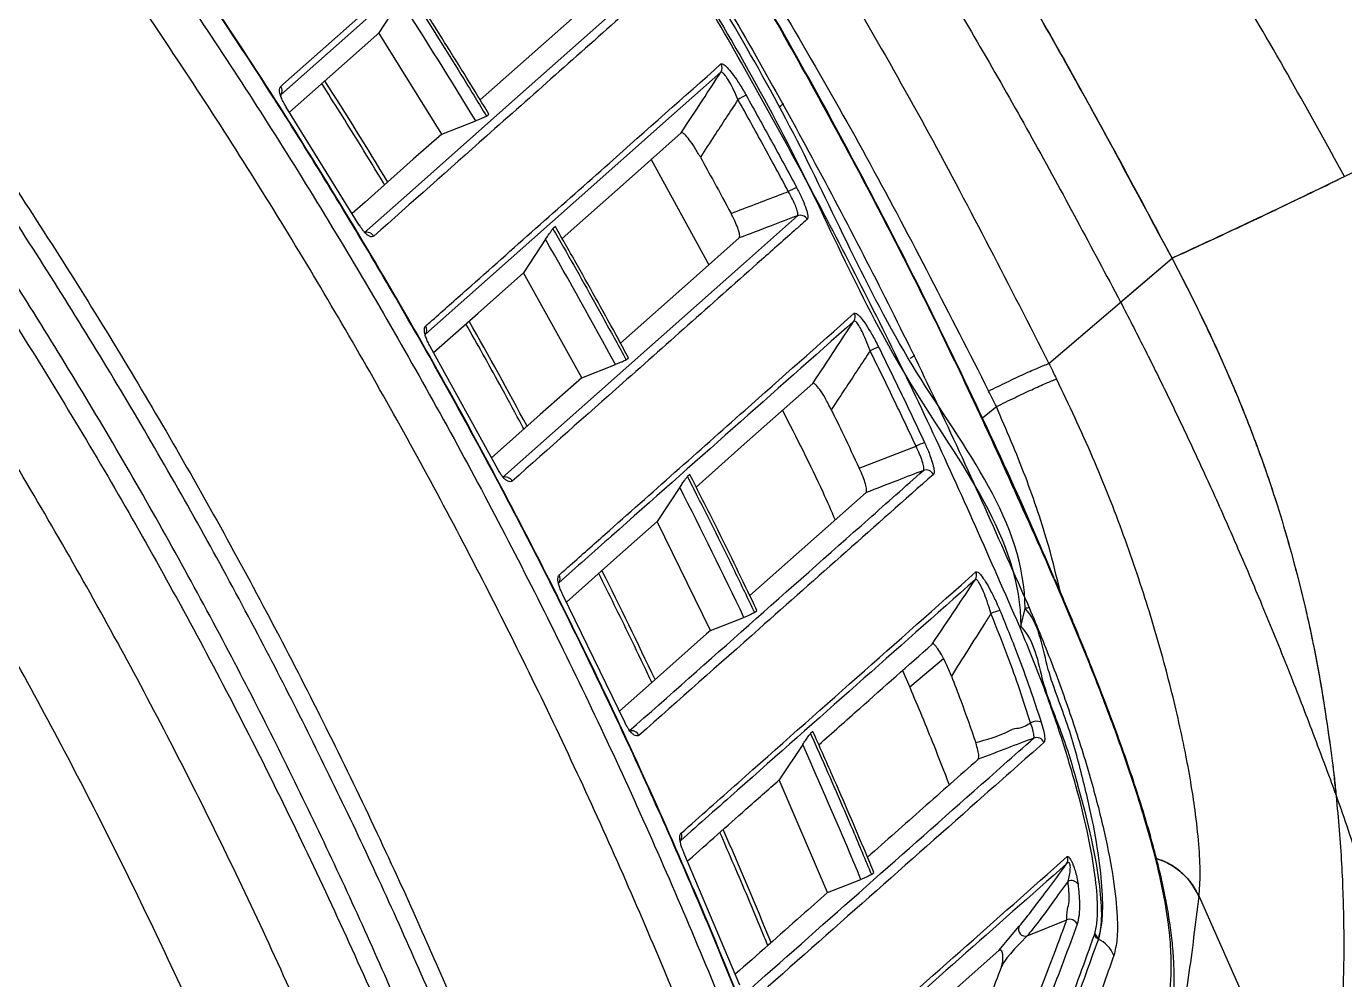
# Model space of a CAD drawing. Extents: x 939 to 1039, y 781 to 934.
# Drawn here: x 959.16 to 964.17, y 817.31 to 820.93 of the extents above; entities that cross this region are included whole.
import ezdxf

# ---------------------------------------------------------------- set-up
doc = ezdxf.new("R2010")
doc.units = 0
doc.header["$MEASUREMENT"] = 0
doc.layers.add('1', color=4, linetype='Continuous')

# ---------------------------------------------------------------- blocks, each defined once
blk = doc.blocks.new('Envoy')
at = {"layer": '1', "color": 3, "linetype": 'Continuous', "lineweight": 25}
for p, q in [((21.9277, 21.8585), (21.8463, 21.7338)), ((22.0854, 21.3499), (21.8463, 21.7338)), ((21.4741, 21.4963), (21.4738, 21.494)), ((21.7722, 21.0041), (21.495, 21.452)), ((22.2549, 21.4178), (22.2639, 21.4257)), ((22.0854, 21.3499), (22.2141, 21.3995)), ((22.8808, 21.2536), (23.0991, 20.8526)), ((22.5165, 20.9981), (22.5075, 20.9901)), ((22.4792, 20.9503), (22.3957, 20.8228)), ((24.3901, 20.4789), (24.8577, 20.8782)), ((24.6625, 20.7115), (24.8577, 20.8782)), ((22.6168, 20.4246), (22.3957, 20.8228)), ((22.0229, 20.588), (22.0225, 20.587)), ((22.2979, 20.0775), (22.0415, 20.5433)), ((22.6168, 20.4246), (22.7445, 20.4741)), ((22.7849, 20.4924), (22.7939, 20.5004)), ((24.1377, 20.2715), (24.1908, 20.3147)), ((23.0269, 20.0569), (23.0178, 20.0489)), ((22.9889, 20.0083), (22.9026, 19.8778)), ((23.1054, 19.4646), (22.9026, 19.8778)), ((22.5291, 19.6444), (22.5286, 19.6433)), ((24.4119, 19.6557), (24.4115, 19.6573)), ((22.7799, 19.1159), (22.5451, 19.5999)), ((23.2726, 19.5328), (23.2817, 19.5408)), ((24.2837, 19.4794), (24.2997, 19.5475)), ((23.1054, 19.4646), (23.2324, 19.5144)), ((23.9905, 19.3563), (23.862, 19.2489)), ((23.8339, 19.3121), (23.862, 19.2489)), ((23.4945, 19.081), (23.4853, 19.0729)), ((23.4556, 19.0315), (23.3662, 18.8973)), ((23.5498, 18.4691), (23.3662, 18.8973)), ((22.991, 18.665), (22.9903, 18.6636)), ((23.2169, 18.1177), (23.0045, 18.6207)), ((23.5498, 18.4691), (23.6765, 18.5194)), ((23.7165, 18.5379), (23.7257, 18.546)), ((24.9603, 18.4544), (25.398, 17.4654)), ((24.2001, 18.2492), (24.278, 18.3413)), ((24.3084, 18.3048), (24.4581, 18.3656)), ((24.563, 18.3084), (24.5645, 18.3131)), ((24.5795, 18.2976), (24.578, 18.2928)), ((23.9379, 18.0169), (24.2001, 18.2492))]:
    blk.add_line(p, q, dxfattribs=at)
at = {"layer": '1', "color": 3, "linetype": 'Continuous', "lineweight": 25, "flags": 128}
for points in [[(21.4742, 21.5308), (21.4823, 21.538), (21.5149, 21.5669), (21.6453, 21.6827), (22.1667, 22.1458), (22.5956, 22.5268)], [(22.5958, 22.4943), (22.4178, 22.3362), (22.0618, 22.0201), (21.4743, 21.4984)], [(21.7907, 20.9747), (21.9738, 21.1372), (22.3399, 21.4621), (22.9131, 21.9709)], [(22.6886, 21.8855), (22.5258, 21.7409), (22.2312, 21.4794)], [(21.5071, 21.4325), (21.6603, 21.5686), (21.8385, 21.7269), (21.8463, 21.7338)], [(23.1447, 21.5844), (22.9579, 21.4186), (22.5841, 21.0869), (22.0235, 20.5895)], [(21.4938, 21.4518), (21.4943, 21.4521), (21.4947, 21.4523), (21.495, 21.4524), (21.4952, 21.4524), (21.4953, 21.4524), (21.4953, 21.4524), (21.4952, 21.4522), (21.495, 21.452)], [(22.0854, 21.3499), (21.9771, 21.2538), (21.7942, 21.0913), (21.7452, 21.0478)], [(22.5422, 20.9529), (22.598, 21.0025), (22.7851, 21.1686), (22.994, 21.3541)], [(22.3152, 20.0459), (23.2417, 20.8676), (23.4355, 21.0396)], [(21.771, 21.004), (21.7715, 21.0042), (21.7719, 21.0044), (21.7722, 21.0045), (21.7724, 21.0045), (21.7725, 21.0045), (21.7725, 21.0044), (21.7724, 21.0043), (21.7722, 21.0041)], [(23.2146, 20.9551), (23.0407, 20.8007), (22.7641, 20.5553)], [(22.0544, 20.5198), (22.2237, 20.6701), (22.3957, 20.8228)], [(22.0418, 20.5437), (22.0418, 20.5437), (22.0418, 20.5436), (22.0417, 20.5435), (22.0415, 20.5433)], [(22.6168, 20.4246), (22.4591, 20.2847), (22.2742, 20.1206)], [(23.0509, 20.0094), (23.2337, 20.1716), (23.4939, 20.4026)], [(23.6703, 20.0811), (23.8534, 20.1518), (23.8859, 20.1643)], [(22.2966, 20.0776), (22.2971, 20.0778), (22.2975, 20.0779), (22.2979, 20.078), (22.2981, 20.078), (22.2982, 20.078), (22.2982, 20.0779), (22.2981, 20.0778), (22.2979, 20.0775)], [(23.6961, 19.9881), (23.5074, 19.8209), (23.299, 19.6361), (23.2548, 19.5969)], [(22.5584, 19.5723), (22.7504, 19.7427), (22.9026, 19.8778)], [(22.5454, 19.6003), (22.5454, 19.6003), (22.5454, 19.6002), (22.5453, 19.6001), (22.5451, 19.5999)], [(23.1054, 19.4646), (23.0904, 19.4513), (22.8816, 19.2663), (22.7595, 19.158)], [(22.7786, 19.1161), (22.7791, 19.1162), (22.7796, 19.1163), (22.7799, 19.1164), (22.7801, 19.1164), (22.7802, 19.1163), (22.7802, 19.1162), (22.7801, 19.1161), (22.7799, 19.1159)], [(23.0047, 18.6213), (23.0048, 18.6212), (23.0048, 18.6211), (23.0047, 18.621), (23.0045, 18.6207)]]:
    blk.add_lwpolyline(points, dxfattribs=at)
at = {"layer": '1', "color": 3, "linetype": 'Continuous', "lineweight": 25}
for centre, radius, start, end in [((23.1197, 21.6006), 0.0298, 327.1694, 30.6516), ((21.4492, 21.5145), 0.0298, 327.3161, 32.9583), ((23.393, 21.1712), 0.3596, 115.0354, 120.6018), ((23.5584, 20.8553), 0.3179, 113.3756, 119.6857), ((23.4461, 21.0114), 0.0301, 28.386, 110.5488), ((21.8012, 20.9465), 0.0301, 30.5739, 110.4552), ((23.6252, 20.6555), 0.0298, 326.93, 27.8927), ((21.9985, 20.6057), 0.0298, 327.1532, 30.042), ((23.8375, 20.2909), 0.2672, 110.5758, 118.1119), ((23.9981, 19.9456), 0.2459, 108.9577, 117.1686), ((23.9245, 20.0441), 0.0301, 25.6106, 110.7375), ((22.3258, 20.0178), 0.0301, 27.6434, 110.5534), ((22.5048, 19.6621), 0.0297, 326.9225, 27.0861), ((24.0864, 19.6742), 0.0297, 326.7021, 25.0923), ((24.2239, 19.4244), 0.1175, 99.4779, 117.0484), ((24.3325, 19.4562), 0.097, 100.2353, 109.7905), ((24.2762, 19.5007), 0.0225, 278.8158, 289.3042), ((24.3435, 19.0782), 0.0419, 65.5535, 122.5487), ((22.8066, 19.0537), 0.0301, 24.6881, 110.731), ((24.3436, 19.0277), 0.0301, 22.7931, 110.9159), ((22.9669, 18.6827), 0.0297, 326.6853, 24.1037), ((24.4327, 18.5947), 0.0297, 326.3382, 22.204), ((24.4749, 18.4836), 0.0315, 33.6849, 112.2646), ((24.3005, 18.3291), 0.0256, 151.5357, 288.0479), ((24.4692, 18.3369), 0.0308, 23.2958, 111.2433), ((24.5909, 18.3203), 0.0303, 202.9407, 244.6851), ((24.5923, 18.325), 0.0303, 203.1447, 244.8909), ((24.5268, 18.1848), 0.1195, 22.68, 64.6663)]:
    blk.add_arc(centre, radius, start, end, dxfattribs=at)
for centre, major_axis, ratio, start_param, end_param in [((4.0687, 10.4246), (20.0613, -6.9211), 0.998777, 0.876774, 0.902286), ((3.7838, 10.2694), (20.1672, -6.3659), 0.998018, 0.8488, 0.870209), ((4.0752, 10.4165), (20.1254, -6.7268), 0.998779, 0.817328, 0.843029), ((3.7794, 10.2748), (20.1448, -6.4407), 0.998012, 0.801639, 0.8232), ((4.082, 10.4081), (20.1884, -6.5277), 0.998781, 0.757206, 0.783178), ((3.7749, 10.2805), (20.1218, -6.5176), 0.998006, 0.754075, 0.775869), ((4.089, 10.3994), (20.2505, -6.3223), 0.998782, 0.696199, 0.722506), ((3.7701, 10.2863), (20.098, -6.5973), 0.997999, 0.70601, 0.728074)]:
    blk.add_ellipse(centre, major_axis=major_axis, ratio=ratio, start_param=start_param, end_param=end_param, dxfattribs=at)
for points, knots in [([(24.4132, 19.6562), (24.396, 19.6971), (24.3134, 19.8935), (24.1541, 20.2409), (23.9353, 20.6974), (23.7051, 21.1475), (23.4652, 21.5905), (23.2155, 22.026), (22.9557, 22.4551), (22.6856, 22.8781), (22.4051, 23.2947), (22.1148, 23.7042), (21.8147, 24.1067), (21.5048, 24.5021), (21.1863, 24.8889), (20.8593, 25.2669), (20.5238, 25.6363), (20.1785, 25.9988), (19.8235, 26.354), (19.4591, 26.7016), (19.0857, 27.041), (18.7038, 27.3719), (18.3139, 27.6939), (17.9162, 28.0061), (17.5426, 28.2867), (17.2984, 28.4586), (17.1919, 28.5336)], [0, 0, 0, 0, 0.011492, 0.055198, 0.098926, 0.142568, 0.186041, 0.229271, 0.272437, 0.315786, 0.359065, 0.402315, 0.445576, 0.488875, 0.532234, 0.575133, 0.618127, 0.661297, 0.704618, 0.748067, 0.791615, 0.835235, 0.878898, 0.922576, 0.966231, 1, 1, 1, 1]), ([(24.4115, 19.6573), (24.2971, 19.915), (24.0681, 20.4308), (23.6853, 21.1866), (23.2745, 21.9276), (22.8293, 22.6583), (22.3496, 23.377), (21.8352, 24.082), (21.292, 24.7649), (20.7408, 25.4014), (20.1859, 25.9929), (19.631, 26.5417), (19.0537, 27.0718), (18.4542, 27.5813), (17.8346, 28.0716), (17.4068, 28.3781), (17.1929, 28.5313)], [0, 0, 0, 0, 0.073061, 0.146185, 0.219308, 0.292368, 0.367557, 0.442815, 0.518073, 0.593262, 0.660587, 0.727938, 0.795264, 0.863501, 0.931763, 1, 1, 1, 1]), ([(24.2797, 19.4784), (24.1687, 19.732), (23.9468, 20.2393), (23.5755, 20.983), (23.1749, 21.7164), (22.7418, 22.4367), (22.2774, 23.1426), (21.789, 23.8228), (21.2784, 24.4766), (20.746, 25.1051), (20.1877, 25.7131), (19.6058, 26.298), (19.0027, 26.858), (18.3779, 27.3928), (17.7326, 27.9051), (17.2852, 28.225), (17.0616, 28.3849)], [0, 0, 0, 0, 0.071541, 0.143112, 0.214653, 0.287314, 0.360008, 0.432669, 0.503348, 0.574028, 0.64519, 0.716352, 0.787028, 0.857704, 0.928852, 1, 1, 1, 1]), ([(17.0632, 28.3887), (17.0632, 28.3887), (17.309, 28.2658), (17.7218, 27.8938), (18.3803, 27.4035), (19.0028, 26.8624), (19.6078, 26.3035), (20.189, 25.7187), (20.747, 25.1113), (21.2806, 24.4819), (21.8252, 23.7844), (22.375, 23.0141), (22.9125, 22.1653), (23.4348, 21.2964), (23.8165, 20.3851), (24.2837, 19.8144), (24.2837, 19.4794), (24.2837, 19.4794)], [0, 0, 0, 0, 0, 0.070883, 0.141825, 0.212766, 0.283648, 0.354542, 0.425497, 0.496451, 0.567344, 0.653765, 0.740348, 0.826987, 0.913575, 1, 1, 1, 1, 1]), ([(24.2997, 19.5475), (24.2997, 19.5475), (24.2997, 19.8772), (23.8345, 20.4369), (23.4571, 21.3327), (22.9414, 22.1867), (22.4122, 23.0217), (21.8695, 23.7833), (21.3299, 24.4765), (20.7986, 25.1056), (20.2432, 25.7134), (19.6641, 26.2979), (19.0641, 26.8608), (18.4367, 27.3922), (17.8112, 27.9258), (17.3263, 28.1972), (17.1324, 28.3912), (17.1324, 28.3912)], [0, 0, 0, 0, 0, 0.085737, 0.171625, 0.257558, 0.343437, 0.429167, 0.50049, 0.571873, 0.643256, 0.71458, 0.785905, 0.857288, 0.928672, 1, 1, 1, 1, 1]), ([(17.1393, 28.4061), (17.361, 28.2465), (17.8046, 27.9272), (18.4473, 27.4144), (19.0722, 26.877), (19.6753, 26.3145), (20.2547, 25.7298), (20.8106, 25.1223), (21.3433, 24.4917), (21.8502, 23.8407), (22.3295, 23.172), (22.7807, 22.4869), (23.2067, 21.7813), (23.6057, 21.0557), (23.9795, 20.3123), (24.2033, 19.8052), (24.3153, 19.5516)], [0, 0, 0, 0, 0.071117, 0.142234, 0.213812, 0.285389, 0.356511, 0.427632, 0.499232, 0.570832, 0.641816, 0.71283, 0.783815, 0.855866, 0.927948, 1, 1, 1, 1]), ([(14.1886, 28.2863), (14.4329, 28.143), (14.9217, 27.8562), (15.6324, 27.3882), (16.3249, 26.8937), (17.0028, 26.3656), (17.6647, 25.8044), (18.3087, 25.2099), (18.9272, 24.5888), (19.5133, 23.9486), (20.0666, 23.2909), (20.5876, 22.6177), (21.0806, 21.9238), (21.549, 21.2038), (21.9912, 20.4579), (22.4053, 19.6867), (22.7868, 18.8992), (23.1255, 18.1163), (23.4264, 17.3411), (23.5967, 16.8288), (23.6819, 16.5725)], [0, 0, 0, 0, 0.055117, 0.110282, 0.165446, 0.220563, 0.277281, 0.334051, 0.390822, 0.44754, 0.502626, 0.557759, 0.612892, 0.667978, 0.724669, 0.781412, 0.838155, 0.894846, 0.947382, 1, 1, 1, 1]), ([(18.5034, 28.2759), (18.5841, 28.2095), (18.7522, 28.071), (19.0114, 27.8505), (19.2824, 27.6138), (19.5497, 27.373), (19.8056, 27.1357), (20.0503, 26.9021), (20.2941, 26.6625), (20.5283, 26.4254), (20.7504, 26.1943), (20.9565, 25.9741), (21.1613, 25.7498), (21.3635, 25.5225), (21.5669, 25.2881), (21.7676, 25.051), (21.9861, 24.7865), (22.2107, 24.5059), (22.4538, 24.192), (22.6925, 23.8733), (22.9321, 23.5419), (23.1594, 23.2166), (23.3793, 22.8905), (23.6532, 22.4699), (23.9728, 21.9523), (24.3302, 21.3361), (24.552, 20.9191), (24.6625, 20.7115)], [0, 0, 0, 0, 0.031905, 0.066559, 0.103939, 0.1418, 0.176469, 0.210538, 0.24514, 0.280873, 0.312331, 0.343031, 0.372986, 0.405109, 0.435946, 0.467782, 0.49996, 0.54073, 0.577551, 0.621206, 0.662336, 0.702427, 0.742418, 0.78245, 0.855735, 0.928175, 1, 1, 1, 1]), ([(23.5408, 16.5169), (23.4561, 16.7712), (23.2865, 17.2801), (22.99, 18.0427), (22.6599, 18.806), (22.2926, 19.5669), (21.8947, 20.3125), (21.4625, 21.0484), (20.9953, 21.7726), (20.4932, 22.4836), (19.9617, 23.1731), (19.4069, 23.8333), (18.8305, 24.4638), (18.2344, 25.0647), (17.6143, 25.6408), (16.9654, 26.1961), (16.2876, 26.729), (15.5811, 27.2372), (14.8555, 27.7176), (14.356, 28.0113), (14.1063, 28.1582)], [0, 0, 0, 0, 0.05254, 0.105163, 0.16025, 0.215385, 0.27052, 0.325608, 0.382294, 0.439032, 0.49577, 0.552457, 0.607575, 0.662741, 0.717907, 0.773025, 0.829743, 0.886512, 0.943282, 1, 1, 1, 1]), ([(18.2304, 28.0651), (18.486, 27.8591), (18.9972, 27.4472), (19.7283, 26.7862), (20.4316, 26.0956), (21.1028, 25.3735), (21.7414, 24.6223), (22.3455, 23.8431), (22.9143, 23.0378), (23.4459, 22.2078), (23.9427, 21.3564), (24.2409, 20.7714), (24.3901, 20.4789)], [0, 0, 0, 0, 0.099986, 0.199987, 0.299991, 0.399995, 0.499985, 0.599972, 0.699976, 0.79998, 0.899982, 1, 1, 1, 1]), ([(22.9865, 15.3583), (22.9214, 15.5921), (22.7911, 16.0599), (22.5629, 16.7521), (22.31, 17.4392), (22.0297, 18.1194), (21.7229, 18.7917), (21.3804, 19.4734), (20.9996, 20.1619), (20.5785, 20.8548), (20.1292, 21.5299), (19.648, 22.1924), (19.1344, 22.8404), (18.5885, 23.4724), (18.0165, 24.0807), (17.3988, 24.6844), (16.7333, 25.279), (16.0186, 25.86), (15.2728, 26.411), (14.4963, 26.9287), (13.6923, 27.415), (13.1384, 27.7061), (12.8614, 27.8516)], [0, 0, 0, 0, 0.04406, 0.088136, 0.132196, 0.176825, 0.22147, 0.266099, 0.314989, 0.363922, 0.412855, 0.461745, 0.51207, 0.562442, 0.612813, 0.663138, 0.718691, 0.774275, 0.829828, 0.886541, 0.943287, 1, 1, 1, 1]), ([(12.5063, 27.7381), (12.7601, 27.6113), (13.2675, 27.3576), (14.0066, 26.9352), (14.7278, 26.4833), (15.4282, 25.9996), (16.1068, 25.4859), (16.7623, 24.9429), (17.3934, 24.3718), (17.9989, 23.7736), (18.5776, 23.1495), (19.1285, 22.5007), (19.6504, 21.8283), (20.1424, 21.1338), (20.6035, 20.4184), (21.0329, 19.6835), (21.4297, 18.9305), (21.7931, 18.1608), (22.1227, 17.376), (22.4169, 16.5774), (22.6785, 15.7673), (22.8226, 15.2186), (22.8946, 14.9442)], [0, 0, 0, 0, 0.05, 0.1, 0.1500001, 0.2, 0.2500001, 0.3000001, 0.35, 0.4000001, 0.45, 0.5, 0.55, 0.6, 0.6500001, 0.7, 0.75, 0.7999999, 0.85, 0.9, 0.95, 1, 1, 1, 1]), ([(22.8774, 15.2685), (22.813, 15.5024), (22.6842, 15.9704), (22.458, 16.663), (22.2068, 17.3506), (21.9281, 18.0313), (21.6227, 18.7042), (21.2822, 19.3848), (20.9044, 20.0708), (20.4872, 20.7597), (20.042, 21.4311), (19.565, 22.0899), (19.0559, 22.7345), (18.5146, 23.3631), (17.9473, 23.9684), (17.3312, 24.5724), (16.6634, 25.1705), (15.9423, 25.7573), (15.1891, 26.3135), (14.4043, 26.8355), (13.5913, 27.3252), (13.0309, 27.6176), (12.7507, 27.7638)], [0, 0, 0, 0, 0.04402, 0.088056, 0.132076, 0.176673, 0.221285, 0.265882, 0.314418, 0.362996, 0.411575, 0.460111, 0.510072, 0.560079, 0.610086, 0.660047, 0.716089, 0.772164, 0.828207, 0.88546, 0.942747, 1, 1, 1, 1]), ([(13.4225, 27.6352), (13.71, 27.4725), (14.2853, 27.1471), (15.1162, 26.6049), (15.9277, 26.02), (16.7144, 25.3885), (17.4741, 24.7122), (18.1495, 24.0458), (18.7469, 23.399), (19.2731, 22.7802), (19.7735, 22.1405), (20.2517, 21.4746), (20.7059, 20.7827), (21.1346, 20.0655), (21.5327, 19.3311), (21.8795, 18.6211), (22.1803, 17.9396), (22.4402, 17.2882), (22.6787, 16.6276), (22.8179, 16.1801), (22.8875, 15.9563)], [0, 0, 0, 0, 0.064318, 0.128678, 0.192996, 0.258873, 0.324795, 0.390672, 0.443264, 0.495903, 0.548541, 0.601134, 0.655263, 0.709442, 0.763621, 0.817751, 0.863195, 0.90864, 0.95432, 1, 1, 1, 1]), ([(22.6626, 14.7234), (22.5924, 14.9997), (22.4521, 15.552), (22.1949, 16.3674), (21.9044, 17.1712), (21.5778, 17.9611), (21.2164, 18.7357), (20.8206, 19.4934), (20.3915, 20.2326), (19.9299, 20.952), (19.4367, 21.6501), (18.9129, 22.3256), (18.3593, 22.977), (17.7773, 23.603), (17.168, 24.2025), (16.5327, 24.7742), (15.8724, 25.3172), (15.1883, 25.83), (14.4822, 26.312), (13.7551, 26.7613), (13.01, 27.1803), (12.4985, 27.431), (12.2427, 27.5563)], [0, 0, 0, 0, 0.0500232, 0.1000158, 0.1500131, 0.2000126, 0.2500096, 0.3000119, 0.3500095, 0.4000055, 0.4500034, 0.5000008, 0.5500048, 0.6000035, 0.6499993, 0.6999971, 0.7499961, 0.8000107, 0.8500245, 0.9000213, 0.9500167, 1, 1, 1, 1]), ([(22.3449, 14.4481), (22.2772, 14.7262), (22.1419, 15.2817), (21.891, 16.1021), (21.6058, 16.9106), (21.2834, 17.7053), (20.9253, 18.4843), (20.5319, 19.246), (20.104, 19.9892), (19.6427, 20.7122), (19.1489, 21.4135), (18.6238, 22.0913), (18.0684, 22.7443), (17.4833, 23.3715), (16.8703, 23.9716), (16.2307, 24.543), (15.5659, 25.0844), (14.8768, 25.5949), (14.1651, 26.0737), (13.4324, 26.5188), (12.6814, 26.9325), (12.1659, 27.1787), (11.908, 27.3019)], [0, 0, 0, 0, 0.050079, 0.100032, 0.150037, 0.200047, 0.250035, 0.300008, 0.349998, 0.400035, 0.450039, 0.500025, 0.550002, 0.599992, 0.65006, 0.700049, 0.75002, 0.800027, 0.850045, 0.900058, 0.95, 1, 1, 1, 1]), ([(21.4249, 24.596), (21.4637, 24.5506), (21.7133, 24.2588), (22.141, 23.6934), (22.705, 22.9006), (23.2291, 22.0806), (23.7198, 21.2403), (24.0143, 20.6627), (24.1615, 20.3739)], [0, 0, 0, 0, 0.035516, 0.228359, 0.421253, 0.614156, 0.807062, 1, 1, 1, 1]), ([(26.1794, 21.525), (26.0415, 21.7852), (25.7656, 22.3059), (25.3209, 23.0697), (24.8529, 23.8269), (24.5198, 24.3204), (24.3514, 24.5698)], [0, 0, 0, 0, 0.248617, 0.497312, 0.745944, 1, 1, 1, 1]), ([(25.5131, 21.1886), (25.4455, 21.3109), (25.3089, 21.5583), (25.0929, 21.9284), (24.8659, 22.3023), (24.6223, 22.6867), (24.362, 23.0803), (24.1543, 23.3808), (24.011, 23.5826), (23.9369, 23.6859), (23.8622, 23.7889), (23.787, 23.8914), (23.7113, 23.9935), (23.6604, 24.0612), (23.6349, 24.0951)], [0, 0, 0, 0, 0.121062, 0.244785, 0.371104, 0.499973, 0.638882, 0.779802, 0.816406, 0.853181, 0.889929, 0.926612, 0.963267, 1, 1, 1, 1]), ([(24.8577, 20.8782), (24.7248, 21.1266), (24.4591, 21.6234), (24.1542, 22.1436), (23.9663, 22.4534), (23.9018, 22.5587), (23.8353, 22.6662), (23.768, 22.7737), (23.7029, 22.877), (23.6391, 22.978), (23.5936, 23.0496), (23.5552, 23.1097), (23.531, 23.1475), (23.5042, 23.1891), (23.4851, 23.2187), (23.4593, 23.2586), (23.4269, 23.3083), (23.3883, 23.3671), (23.3434, 23.4348), (23.2924, 23.5108), (23.2329, 23.5981), (23.1734, 23.6837), (23.1326, 23.7411), (23.1122, 23.7698)], [0, 0, 0, 0, 0.249948, 0.499973, 0.53502, 0.571557, 0.609584, 0.647211, 0.684193, 0.717938, 0.753283, 0.759593, 0.781242, 0.79314, 0.803559, 0.812501, 0.835369, 0.856205, 0.875013, 0.907471, 0.93751, 0.968755, 1, 1, 1, 1]), ([(23.1122, 23.7698), (23.2414, 23.5794), (23.4965, 23.2036), (23.86, 22.6309), (24.2074, 22.0553), (24.5415, 21.4717), (24.7523, 21.076), (24.8577, 20.8782)], [0, 0, 0, 0, 0.2043434, 0.4032167, 0.6021664, 0.8011134, 1, 1, 1, 1]), ([(23.5624, 17.1268), (23.4785, 17.362), (23.3107, 17.8327), (23.0252, 18.5257), (22.7163, 19.2089), (22.3838, 19.8767), (22.0294, 20.5292), (21.6528, 21.1662), (21.2545, 21.7917), (20.9699, 22.197), (20.8276, 22.3996)], [0, 0, 0, 0, 0.125699, 0.251587, 0.377281, 0.503144, 0.627034, 0.750923, 0.875461, 1, 1, 1, 1]), ([(23.5634, 17.1282), (23.541, 17.1923), (23.4777, 17.3736), (23.3591, 17.6963), (23.2029, 18.099), (23.0223, 18.5308), (22.8254, 18.9735), (22.6127, 19.4221), (22.3857, 19.872), (22.1476, 20.3166), (21.8988, 20.7553), (21.6393, 21.1879), (21.3694, 21.6143), (21.1096, 22.0027), (20.9278, 22.2639), (20.84, 22.3855), (20.8289, 22.401)], [0, 0, 0, 0, 0.034269, 0.096786, 0.173042, 0.251622, 0.332473, 0.416939, 0.501533, 0.586157, 0.670705, 0.755343, 0.839942, 0.924574, 0.990382, 1, 1, 1, 1]), ([(22.9494, 21.9583), (22.9466, 21.9559), (22.933, 21.9438), (22.8758, 21.893), (22.647, 21.6898), (22.2866, 21.3697), (21.9696, 21.0883), (21.8271, 20.9618)], [0, 0, 0, 0, 0.007287, 0.036434, 0.153023, 0.619381, 1, 1, 1, 1]), ([(21.9553, 21.8976), (21.9697, 21.8752), (22.0417, 21.763), (22.1419, 21.6033), (22.2262, 21.465), (22.2549, 21.4178)], [0, 0, 0, 0, 0.1413444, 0.7067352, 1, 1, 1, 1]), ([(22.2639, 21.4257), (22.25, 21.4485), (22.1808, 21.5624), (22.0813, 21.7225), (21.994, 21.859), (21.9643, 21.9056)], [0, 0, 0, 0, 0.141345, 0.706742, 1, 1, 1, 1]), ([(22.0243, 20.6206), (22.027, 20.623), (22.0407, 20.6351), (22.0981, 20.6861), (22.3279, 20.8901), (22.688, 21.2098), (23.0041, 21.4904), (23.1453, 21.6158)], [0, 0, 0, 0, 0.007315, 0.036575, 0.153615, 0.621776, 1, 1, 1, 1]), ([(22.994, 21.3541), (23.0214, 21.396), (23.0717, 21.4728), (23.1219, 21.5496), (23.1447, 21.5844)], [0, 0, 0, 0, 0.54594, 1, 1, 1, 1]), ([(23.2099, 21.4808), (23.209, 21.4829), (23.2028, 21.4976), (23.1909, 21.5232), (23.175, 21.5525), (23.1614, 21.5732), (23.1505, 21.5854), (23.1466, 21.5848), (23.1447, 21.5844)], [0, 0, 0, 0, 0.039852, 0.268071, 0.471919, 0.654703, 0.82823, 1, 1, 1, 1]), ([(23.1453, 21.6158), (23.1478, 21.6162), (23.1528, 21.6171), (23.1683, 21.6034), (23.188, 21.5799), (23.2117, 21.5462), (23.2298, 21.5166), (23.2394, 21.4996), (23.2408, 21.4971)], [0, 0, 0, 0, 0.177624, 0.355085, 0.538525, 0.739349, 0.961355, 1, 1, 1, 1]), ([(21.495, 21.452), (21.492, 21.4569), (21.4861, 21.4666), (21.4782, 21.4821), (21.4714, 21.4994), (21.4673, 21.5202), (21.4715, 21.5265), (21.4742, 21.5308)], [0, 0, 0, 0, 0.098247, 0.196394, 0.333508, 0.5588304, 1, 1, 1, 1]), ([(21.8683, 21.1571), (21.8629, 21.1661), (21.8299, 21.2207), (21.7512, 21.3494), (21.6763, 21.468), (21.6299, 21.5416)], [0, 0, 0, 0, 0.069531, 0.423043, 1, 1, 1, 1]), ([(26.1794, 21.5249), (26.1243, 21.4964), (26.0137, 21.4391), (25.8465, 21.3541), (25.6798, 21.2706), (25.5135, 21.1886), (25.3476, 21.1081), (25.1821, 21.0291), (25.016, 20.9511), (24.9119, 20.9031), (24.8577, 20.8782)], [0, 0, 0, 0, 0.10491, 0.210993, 0.320924, 0.437115, 0.561614, 0.696091, 0.841873, 1, 1, 1, 1]), ([(23.2099, 21.4808), (23.1799, 21.4348), (23.1323, 21.3619), (23.0847, 21.2891), (23.0671, 21.2621)], [0, 0, 0, 0, 0.630174, 1, 1, 1, 1]), ([(23.401, 21.1314), (23.3696, 21.1899), (23.3067, 21.3068), (23.2422, 21.4228), (23.2099, 21.4808)], [0, 0, 0, 0, 0.500029, 1, 1, 1, 1]), ([(23.2408, 21.4971), (23.2732, 21.4389), (23.3378, 21.3227), (23.4008, 21.2056), (23.4323, 21.147)], [0, 0, 0, 0, 0.499977, 1, 1, 1, 1]), ([(23.3665, 21.4534), (23.369, 21.455), (23.374, 21.4582), (23.3797, 21.462), (23.3833, 21.4644), (23.3843, 21.4652), (23.3837, 21.465), (23.3836, 21.4649)], [0, 0, 0, 0, 0.223904, 0.449244, 0.672533, 0.893037, 1, 1, 1, 1]), ([(22.2549, 21.4178), (22.2539, 21.4171), (22.2519, 21.4157), (22.244, 21.4119), (22.2335, 21.4072), (22.2229, 21.4029), (22.2164, 21.4004), (22.2141, 21.3995)], [0, 0, 0, 0, 0.218328, 0.436603, 0.656327, 0.879108, 1, 1, 1, 1]), ([(23.0671, 21.2621), (23.0601, 21.2742), (23.0462, 21.2984), (23.0249, 21.3289), (23.0076, 21.3489), (22.9978, 21.3558), (22.995, 21.3545), (22.994, 21.3541)], [0, 0, 0, 0, 0.240063, 0.480633, 0.704462, 0.902123, 1, 1, 1, 1]), ([(23.0671, 21.2621), (23.0844, 21.2305), (23.1236, 21.1594), (23.1621, 21.088), (23.1835, 21.0483)], [0, 0, 0, 0, 0.444404, 1, 1, 1, 1]), ([(24.8577, 20.8782), (24.9289, 20.911), (25.0641, 20.9734), (25.2824, 21.0766), (25.4389, 21.1526), (25.5131, 21.1886)], [0, 0, 0, 0, 0.3693198, 0.7010338, 1, 1, 1, 1]), ([(23.1835, 21.0483), (23.2447, 21.0717), (23.3172, 21.0994), (23.3897, 21.1271), (23.401, 21.1314)], [0, 0, 0, 0, 0.843966, 1, 1, 1, 1]), ([(23.4355, 21.0396), (23.436, 21.0403), (23.4378, 21.0427), (23.4369, 21.0532), (23.43, 21.0743), (23.4178, 21.1016), (23.4066, 21.1215), (23.401, 21.1314)], [0, 0, 0, 0, 0.088003, 0.313667, 0.541469, 0.77061, 1, 1, 1, 1]), ([(23.4323, 21.147), (23.4391, 21.1339), (23.4525, 21.1076), (23.467, 21.0715), (23.475, 21.0436), (23.4756, 21.0298), (23.4732, 21.0266), (23.4726, 21.0257)], [0, 0, 0, 0, 0.228948, 0.457857, 0.685752, 0.911793, 1, 1, 1, 1]), ([(23.4726, 21.0257), (23.4698, 21.0233), (23.4561, 21.0111), (23.3984, 20.9599), (23.1678, 20.7552), (22.8083, 20.4362), (22.4923, 20.1558), (22.3524, 20.0317)], [0, 0, 0, 0, 0.007362, 0.036809, 0.154597, 0.625749, 1, 1, 1, 1]), ([(23.2146, 20.9551), (23.2156, 20.9574), (23.2176, 20.962), (23.2134, 20.9807), (23.2043, 21.0057), (23.1933, 21.0296), (23.1858, 21.044), (23.1835, 21.0483)], [0, 0, 0, 0, 0.2241051, 0.4481654, 0.6732423, 0.9001393, 1, 1, 1, 1]), ([(23.4355, 21.0396), (23.4024, 21.0269), (23.3287, 20.9987), (23.2551, 20.9705), (23.2146, 20.9551)], [0, 0, 0, 0, 0.45031, 1, 1, 1, 1]), ([(21.8271, 20.9618), (21.8226, 20.9599), (21.8165, 20.9574), (21.8022, 20.9668), (21.7929, 20.9756), (21.7834, 20.9872), (21.7767, 20.9967), (21.7731, 21.0027), (21.7722, 21.0041)], [0, 0, 0, 0, 0.47389, 0.629481, 0.785956, 0.877805, 0.970498, 1, 1, 1, 1]), ([(22.4792, 20.9503), (22.4823, 20.9549), (22.4884, 20.9641), (22.4971, 20.9767), (22.5037, 20.9857), (22.5066, 20.9892), (22.5074, 20.99), (22.5075, 20.9901)], [0, 0, 0, 0, 0.25691, 0.51441, 0.752687, 0.963103, 1, 1, 1, 1]), ([(22.5075, 20.9901), (22.5207, 20.967), (22.587, 20.8514), (22.6799, 20.6857), (22.7579, 20.5422), (22.7849, 20.4924)], [0, 0, 0, 0, 0.140287, 0.701453, 1, 1, 1, 1]), ([(22.7939, 20.5004), (22.7812, 20.5238), (22.7178, 20.6409), (22.6257, 20.8071), (22.5446, 20.9488), (22.5165, 20.9981)], [0, 0, 0, 0, 0.140291, 0.701467, 1, 1, 1, 1]), ([(24.8577, 20.8782), (24.8992, 20.7971), (24.9792, 20.641), (25.0855, 20.4069), (25.1784, 20.1756), (25.2692, 19.9112), (25.3523, 19.6122), (25.4222, 19.2848), (25.4515, 19.0746), (25.4661, 18.9696)], [0, 0, 0, 0, 0.130605, 0.25151, 0.369007, 0.489764, 0.658082, 0.829021, 1, 1, 1, 1]), ([(24.8577, 20.8782), (24.889, 20.8175), (24.9518, 20.6961), (25.039, 20.5116), (25.1195, 20.3247), (25.1926, 20.1349), (25.273, 19.8978), (25.3519, 19.6138), (25.422, 19.2863), (25.4513, 19.0757), (25.4661, 18.9696)], [0, 0, 0, 0, 0.097927, 0.196006, 0.29265, 0.390499, 0.489788, 0.657323, 0.827273, 1, 1, 1, 1]), ([(24.6625, 20.7115), (24.6921, 20.6541), (24.7522, 20.5377), (24.8404, 20.3591), (24.9285, 20.1747), (25.0162, 19.9843), (25.107, 19.7793), (25.2017, 19.5566), (25.2965, 19.3235), (25.3906, 19.0824), (25.4498, 18.9218), (25.4809, 18.8376)], [0, 0, 0, 0, 0.094766, 0.192087, 0.291964, 0.394402, 0.499398, 0.620616, 0.749196, 0.868353, 1, 1, 1, 1]), ([(22.3972, 20.2298), (22.392, 20.2395), (22.3616, 20.2961), (22.2891, 20.4295), (22.22, 20.5523), (22.1771, 20.6287)], [0, 0, 0, 0, 0.072343, 0.423251, 1, 1, 1, 1]), ([(23.6502, 20.6392), (23.3435, 20.3673), (22.9703, 20.0364), (22.5963, 19.7049), (22.5298, 19.6459)], [0, 0, 0, 0, 0.8220514, 1, 1, 1, 1]), ([(22.5313, 19.6756), (22.5341, 19.6781), (22.5479, 19.6903), (22.6059, 19.7418), (22.838, 19.9476), (23.1977, 20.2668), (23.5128, 20.5463), (23.6515, 20.6694)], [0, 0, 0, 0, 0.0073891, 0.0369456, 0.1551719, 0.6280767, 1, 1, 1, 1]), ([(23.4939, 20.4026), (23.5224, 20.4457), (23.5745, 20.5246), (23.6266, 20.6035), (23.6502, 20.6392)], [0, 0, 0, 0, 0.546336, 1, 1, 1, 1]), ([(23.7116, 20.5266), (23.7102, 20.5307), (23.7039, 20.548), (23.6924, 20.5763), (23.6781, 20.6066), (23.6658, 20.6276), (23.6558, 20.6401), (23.652, 20.6395), (23.6502, 20.6392)], [0, 0, 0, 0, 0.071305, 0.298749, 0.497439, 0.672251, 0.837086, 1, 1, 1, 1]), ([(23.6515, 20.6694), (23.654, 20.6698), (23.6588, 20.6707), (23.6732, 20.6567), (23.6914, 20.6329), (23.7133, 20.5983), (23.7313, 20.5657), (23.7413, 20.5458), (23.7436, 20.541)], [0, 0, 0, 0, 0.169649, 0.339115, 0.514963, 0.710571, 0.93112, 1, 1, 1, 1]), ([(22.0415, 20.5433), (22.0383, 20.5492), (22.0319, 20.5611), (22.0245, 20.5787), (22.0193, 20.5969), (22.0185, 20.6126), (22.0223, 20.6178), (22.0243, 20.6206)], [0, 0, 0, 0, 0.122626, 0.244968, 0.403459, 0.677264, 1, 1, 1, 1]), ([(23.7116, 20.5266), (23.6816, 20.481), (23.6325, 20.4065), (23.5833, 20.332), (23.5642, 20.303)], [0, 0, 0, 0, 0.611307, 1, 1, 1, 1]), ([(23.8859, 20.1643), (23.8573, 20.2249), (23.8001, 20.3461), (23.7411, 20.4664), (23.7116, 20.5266)], [0, 0, 0, 0, 0.500025, 1, 1, 1, 1]), ([(23.7436, 20.541), (23.7732, 20.4808), (23.8323, 20.3602), (23.8896, 20.2388), (23.9182, 20.1781)], [0, 0, 0, 0, 0.499978, 1, 1, 1, 1]), ([(22.7849, 20.4924), (22.7839, 20.4917), (22.7819, 20.4903), (22.7739, 20.4864), (22.7633, 20.4817), (22.7529, 20.4774), (22.7466, 20.475), (22.7445, 20.4741)], [0, 0, 0, 0, 0.22069, 0.441378, 0.662753, 0.885597, 1, 1, 1, 1]), ([(23.8632, 20.4982), (23.8657, 20.4997), (23.8708, 20.5026), (23.8766, 20.5063), (23.8802, 20.5086), (23.8811, 20.5094), (23.8806, 20.5093), (23.8804, 20.5092)], [0, 0, 0, 0, 0.225174, 0.452598, 0.676697, 0.896146, 1, 1, 1, 1]), ([(24.1615, 20.3739), (24.185, 20.3854), (24.2319, 20.4085), (24.2972, 20.439), (24.3534, 20.4643), (24.3779, 20.474), (24.3901, 20.4789)], [0, 0, 0, 0, 0.250001, 0.500002, 0.750004, 1, 1, 1, 1]), ([(24.3901, 20.4789), (24.3949, 20.4691), (24.4047, 20.4494), (24.4144, 20.4297), (24.4193, 20.4198)], [0, 0, 0, 0, 0.500066, 1, 1, 1, 1]), ([(23.5642, 20.303), (23.5564, 20.3183), (23.5419, 20.3468), (23.5203, 20.3803), (23.5045, 20.3995), (23.4967, 20.4042), (23.4944, 20.4029), (23.4939, 20.4026)], [0, 0, 0, 0, 0.2874489, 0.5342332, 0.7539901, 0.9418434, 1, 1, 1, 1]), ([(24.1908, 20.3147), (24.1859, 20.3245), (24.1762, 20.3443), (24.1664, 20.3641), (24.1615, 20.3739)], [0, 0, 0, 0, 0.500074, 1, 1, 1, 1]), ([(24.1908, 20.3147), (24.2143, 20.3262), (24.2612, 20.3493), (24.3264, 20.3799), (24.3826, 20.4052), (24.4071, 20.4149), (24.4193, 20.4198)], [0, 0, 0, 0, 0.250003, 0.5, 0.750003, 1, 1, 1, 1]), ([(24.9603, 18.4542), (24.9624, 18.4821), (24.9665, 18.538), (24.9608, 18.65), (24.9444, 18.801), (24.9104, 19.002), (24.8525, 19.2568), (24.7751, 19.5332), (24.6773, 19.824), (24.5606, 20.1227), (24.4664, 20.3208), (24.4193, 20.4198)], [0, 0, 0, 0, 0.083272, 0.166499, 0.249744, 0.374614, 0.499639, 0.624782, 0.749954, 0.875065, 1, 1, 1, 1]), ([(23.3787, 20.3003), (23.4312, 20.1978), (23.5015, 20.0607), (23.5634, 19.9198), (23.579, 19.8843)], [0, 0, 0, 0, 0.747936, 1, 1, 1, 1]), ([(23.5642, 20.303), (23.5795, 20.2714), (23.6152, 20.1976), (23.6502, 20.1235), (23.6703, 20.0811)], [0, 0, 0, 0, 0.428449, 1, 1, 1, 1]), ([(24.4346, 19.6089), (24.4204, 19.6665), (24.3852, 19.8098), (24.3051, 20.0491), (24.2289, 20.2263), (24.1908, 20.3147)], [0, 0, 0, 0, 0.252214, 0.627014, 1, 1, 1, 1]), ([(23.9182, 20.1781), (23.9242, 20.1648), (23.9362, 20.1381), (23.9485, 20.1019), (23.9549, 20.0742), (23.9547, 20.061), (23.9522, 20.0579), (23.9516, 20.0572)], [0, 0, 0, 0, 0.230859, 0.461641, 0.692071, 0.921829, 1, 1, 1, 1]), ([(23.9138, 20.0723), (23.9143, 20.0729), (23.916, 20.0752), (23.9159, 20.0852), (23.9105, 20.1064), (23.9003, 20.1339), (23.8907, 20.1542), (23.8859, 20.1643)], [0, 0, 0, 0, 0.078141, 0.307838, 0.538271, 0.769088, 1, 1, 1, 1]), ([(22.3524, 20.0317), (22.3479, 20.0299), (22.3418, 20.0273), (22.3281, 20.0366), (22.3188, 20.0458), (22.3095, 20.058), (22.3028, 20.0686), (22.299, 20.0755), (22.2979, 20.0775)], [0, 0, 0, 0, 0.450339, 0.612274, 0.775046, 0.867554, 0.960942, 1, 1, 1, 1]), ([(22.796, 19.0819), (23.0993, 19.3507), (23.4724, 19.6811), (23.8444, 20.0107), (23.9138, 20.0723)], [0, 0, 0, 0, 0.813243, 1, 1, 1, 1]), ([(23.6961, 19.9881), (23.6972, 19.9905), (23.6993, 19.9953), (23.6959, 20.0144), (23.6879, 20.04), (23.6783, 20.0637), (23.672, 20.0775), (23.6703, 20.0811)], [0, 0, 0, 0, 0.228971, 0.457918, 0.687303, 0.917326, 1, 1, 1, 1]), ([(23.9138, 20.0723), (23.8813, 20.0597), (23.8087, 20.0317), (23.7361, 20.0036), (23.6961, 19.9881)], [0, 0, 0, 0, 0.448303, 1, 1, 1, 1]), ([(23.9516, 20.0572), (23.7309, 19.8614), (23.3589, 19.5316), (22.9857, 19.2008), (22.834, 19.0663)], [0, 0, 0, 0, 0.593378, 1, 1, 1, 1]), ([(22.9889, 20.0083), (22.9921, 20.0131), (22.9985, 20.0227), (23.0076, 20.0358), (23.0142, 20.0447), (23.017, 20.048), (23.0177, 20.0487), (23.0178, 20.0489)], [0, 0, 0, 0, 0.265781, 0.532372, 0.773514, 0.957864, 1, 1, 1, 1]), ([(23.0178, 20.0489), (23.0299, 20.0251), (23.0903, 19.9064), (23.1757, 19.7346), (23.2472, 19.5857), (23.2726, 19.5328)], [0, 0, 0, 0, 0.138827, 0.694154, 1, 1, 1, 1]), ([(23.2817, 19.5408), (23.2702, 19.5648), (23.2127, 19.6849), (23.1282, 19.8572), (23.0534, 20.0046), (23.0269, 20.0569)], [0, 0, 0, 0, 0.13883, 0.694174, 1, 1, 1, 1]), ([(22.5451, 19.5999), (22.5422, 19.6059), (22.5365, 19.6179), (22.5301, 19.6355), (22.5259, 19.6534), (22.5258, 19.6682), (22.5294, 19.6731), (22.5313, 19.6756)], [0, 0, 0, 0, 0.127784, 0.255443, 0.415337, 0.686968, 1, 1, 1, 1]), ([(22.8828, 19.2673), (22.8779, 19.2776), (22.8502, 19.336), (22.784, 19.4745), (22.7207, 19.6017), (22.6812, 19.6813)], [0, 0, 0, 0, 0.0744004, 0.4214201, 1, 1, 1, 1]), ([(22.994, 18.6949), (23.0661, 18.7587), (23.289, 18.9563), (23.6623, 19.2871), (23.9629, 19.5535), (24.1133, 19.6868)], [0, 0, 0, 0, 0.192714, 0.596357, 1, 1, 1, 1]), ([(24.1133, 19.6868), (24.1156, 19.6872), (24.1202, 19.688), (24.1334, 19.674), (24.15, 19.65), (24.1699, 19.615), (24.1889, 19.5766), (24.2001, 19.5506), (24.2045, 19.5403)], [0, 0, 0, 0, 0.1555114, 0.310848, 0.4720194, 0.6536923, 0.8626791, 1, 1, 1, 1]), ([(24.1112, 19.6579), (23.8104, 19.3914), (23.4378, 19.0614), (23.0638, 18.7302), (22.9917, 18.6664)], [0, 0, 0, 0, 0.8072856, 1, 1, 1, 1]), ([(23.9477, 19.4131), (23.9778, 19.458), (24.0323, 19.5397), (24.0867, 19.6212), (24.1112, 19.6579)], [0, 0, 0, 0, 0.550383, 1, 1, 1, 1]), ([(24.1704, 19.529), (24.1678, 19.5381), (24.1611, 19.5608), (24.1494, 19.5943), (24.1367, 19.6251), (24.1258, 19.6463), (24.1166, 19.6588), (24.113, 19.6582), (24.1112, 19.6579)], [0, 0, 0, 0, 0.142662, 0.358365, 0.542504, 0.701927, 0.851876, 1, 1, 1, 1]), ([(24.8324, 17.9944), (24.8364, 18.014), (24.8446, 18.0536), (24.8532, 18.1217), (24.8562, 18.203), (24.851, 18.3035), (24.8335, 18.4293), (24.8013, 18.5812), (24.7542, 18.7519), (24.6908, 18.9498), (24.6102, 19.1726), (24.5142, 19.4155), (24.4457, 19.5767), (24.4115, 19.6573)], [0, 0, 0, 0, 0.07805, 0.158069, 0.238152, 0.31789, 0.404327, 0.490654, 0.576374, 0.662264, 0.774504, 0.887251, 1, 1, 1, 1]), ([(24.8405, 17.9115), (24.8431, 17.9236), (24.8494, 17.9532), (24.8589, 18.0128), (24.8651, 18.0829), (24.8666, 18.1584), (24.8633, 18.2353), (24.8554, 18.314), (24.8435, 18.3949), (24.8271, 18.4812), (24.8059, 18.5734), (24.7792, 18.674), (24.7479, 18.7806), (24.7108, 18.8964), (24.6678, 19.0211), (24.6179, 19.1574), (24.5592, 19.3089), (24.491, 19.4772), (24.4407, 19.595), (24.4144, 19.6567)], [0, 0, 0, 0, 0.046387, 0.112511, 0.180326, 0.242328, 0.299253, 0.35198, 0.401445, 0.448584, 0.499027, 0.547369, 0.599076, 0.652743, 0.709589, 0.770974, 0.838696, 0.915561, 1, 1, 1, 1]), ([(23.2726, 19.5328), (23.2716, 19.532), (23.2695, 19.5306), (23.2615, 19.5267), (23.251, 19.522), (23.2407, 19.5177), (23.2345, 19.5152), (23.2324, 19.5144)], [0, 0, 0, 0, 0.222452, 0.444903, 0.667536, 0.890626, 1, 1, 1, 1]), ([(24.1704, 19.529), (24.1619, 19.5156), (24.1119, 19.4366), (24.0617, 19.3574), (24.02, 19.2917)], [0, 0, 0, 0, 0.170058, 1, 1, 1, 1]), ([(24.321, 19.1136), (24.3076, 19.155), (24.2808, 19.2382), (24.231, 19.3775), (24.1919, 19.4753), (24.1704, 19.529)], [0, 0, 0, 0, 0.3087207, 0.6205101, 1, 1, 1, 1]), ([(24.2045, 19.5403), (24.2268, 19.4855), (24.2671, 19.3861), (24.319, 19.244), (24.3468, 19.1591), (24.3608, 19.1164)], [0, 0, 0, 0, 0.379883, 0.688194, 1, 1, 1, 1]), ([(24.5795, 18.2976), (24.5839, 18.3149), (24.5929, 18.3495), (24.5963, 18.4361), (24.5877, 18.5579), (24.5619, 18.7222), (24.5176, 18.91), (24.4623, 19.1185), (24.3759, 19.3211), (24.3519, 19.4952), (24.2997, 19.5475), (24.2997, 19.5475)], [0, 0, 0, 0, 0.096522, 0.193054, 0.326768, 0.460521, 0.597016, 0.73353, 0.866769, 0.999998, 1, 1, 1, 1]), ([(24.3153, 19.5516), (24.3461, 19.4771), (24.4079, 19.3279), (24.487, 19.1052), (24.5533, 18.8908), (24.6041, 18.6916), (24.6373, 18.5169), (24.6513, 18.384), (24.6509, 18.288), (24.6417, 18.2499), (24.6371, 18.2309)], [0, 0, 0, 0, 0.130191, 0.26039, 0.394899, 0.529384, 0.662633, 0.795832, 0.897923, 1, 1, 1, 1]), ([(24.5645, 18.3131), (24.568, 18.3288), (24.575, 18.3603), (24.5759, 18.4387), (24.5653, 18.55), (24.5375, 18.7016), (24.494, 18.8764), (24.4356, 19.0685), (24.3645, 19.2714), (24.3079, 19.4094), (24.2797, 19.4784)], [0, 0, 0, 0, 0.093428, 0.186861, 0.320651, 0.454474, 0.590791, 0.72713, 0.863564, 1, 1, 1, 1]), ([(24.2837, 19.4794), (24.2837, 19.4794), (24.3371, 19.426), (24.3585, 19.2631), (24.4459, 19.0676), (24.5022, 18.8706), (24.5488, 18.6937), (24.5779, 18.5393), (24.5899, 18.4258), (24.5897, 18.3458), (24.5829, 18.3137), (24.5795, 18.2976)], [0, 0, 0, 0, 0.000002, 0.135981, 0.271955, 0.408171, 0.544362, 0.678423, 0.812452, 0.906229, 1, 1, 1, 1]), ([(23.5167, 19.0308), (23.5685, 19.0768), (23.7123, 19.2043), (23.8559, 19.3317), (23.9477, 19.4131)], [0, 0, 0, 0, 0.360387, 1, 1, 1, 1]), ([(24.02, 19.2917), (24.0135, 19.3075), (24.0009, 19.3377), (23.9811, 19.3756), (23.9651, 19.4007), (23.9534, 19.414), (23.9495, 19.4134), (23.9477, 19.4131)], [0, 0, 0, 0, 0.259007, 0.497666, 0.673017, 0.849241, 1, 1, 1, 1]), ([(24.02, 19.2917), (24.0321, 19.2607), (24.0654, 19.175), (24.094, 19.0918), (24.1123, 19.0386)], [0, 0, 0, 0, 0.362101, 1, 1, 1, 1]), ([(23.862, 19.2489), (23.8928, 19.1756), (23.9445, 19.0524), (23.9925, 18.9284), (24.0119, 18.8782)], [0, 0, 0, 0, 0.5944166, 1, 1, 1, 1]), ([(22.834, 19.0663), (22.8284, 19.0643), (22.8212, 19.0617), (22.8055, 19.0757), (22.7967, 19.0863), (22.7882, 19.0996), (22.7829, 19.1095), (22.7803, 19.1151), (22.7799, 19.1159)], [0, 0, 0, 0, 0.525903, 0.670771, 0.816488, 0.901228, 0.98676, 1, 1, 1, 1]), ([(23.4556, 19.0315), (23.4594, 19.0371), (23.4667, 19.0479), (23.4759, 19.061), (23.482, 19.0691), (23.4845, 19.0721), (23.4852, 19.0728), (23.4853, 19.0729)], [0, 0, 0, 0, 0.3106612, 0.5883746, 0.7841042, 0.9615181, 1, 1, 1, 1]), ([(23.4853, 19.0729), (23.4962, 19.0486), (23.5505, 18.927), (23.6281, 18.7489), (23.6929, 18.5943), (23.7165, 18.5379)], [0, 0, 0, 0, 0.1370349, 0.6851935, 1, 1, 1, 1]), ([(23.7257, 18.546), (23.7154, 18.5706), (23.6641, 18.6934), (23.5875, 18.8719), (23.5193, 19.0251), (23.4945, 19.081)], [0, 0, 0, 0, 0.137041, 0.68522, 1, 1, 1, 1]), ([(24.1123, 19.0386), (24.1539, 19.0502), (24.206, 19.0648), (24.2578, 19.0936), (24.2684, 19.0936), (24.2684, 19.0936)], [0, 0, 0, 0, 0.797128, 0.999985, 1, 1, 1, 1]), ([(24.2684, 19.0936), (24.2684, 19.0936), (24.2861, 19.0936), (24.3035, 19.1036), (24.321, 19.1136)], [0, 0, 0, 0, 0.000044, 1, 1, 1, 1]), ([(24.3328, 19.0558), (24.333, 19.0561), (24.3343, 19.0578), (24.3344, 19.0658), (24.3303, 19.0856), (24.3241, 19.1043), (24.321, 19.1136)], [0, 0, 0, 0, 0.055962, 0.372664, 0.686643, 1, 1, 1, 1]), ([(24.3608, 19.1164), (24.3645, 19.1041), (24.3718, 19.0796), (24.3755, 19.0532), (24.374, 19.0422), (24.3717, 19.0397), (24.3714, 19.0394)], [0, 0, 0, 0, 0.314149, 0.628048, 0.944147, 1, 1, 1, 1]), ([(23.2315, 18.0813), (23.3775, 18.2105), (23.6696, 18.4689), (24.0365, 18.7936), (24.2573, 18.989), (24.3328, 19.0558)], [0, 0, 0, 0, 0.396939, 0.7938779, 1, 1, 1, 1]), ([(24.3714, 19.0394), (24.2959, 18.9725), (24.0751, 18.777), (23.7083, 18.4522), (23.4163, 18.1936), (23.2702, 18.0643)], [0, 0, 0, 0, 0.206122, 0.603061, 1, 1, 1, 1]), ([(24.1218, 18.9754), (24.1229, 18.9779), (24.1253, 18.9828), (24.1226, 19.0027), (24.1174, 19.023), (24.1132, 19.0357), (24.1123, 19.0386)], [0, 0, 0, 0, 0.303841, 0.607704, 0.910791, 1, 1, 1, 1]), ([(24.3328, 19.0558), (24.2994, 19.0432), (24.2293, 19.0165), (24.1587, 18.9896), (24.1218, 18.9754)], [0, 0, 0, 0, 0.475636, 1, 1, 1, 1]), ([(24.1218, 18.9754), (24.0518, 18.9135), (23.9119, 18.7896), (23.7717, 18.6655), (23.7016, 18.6035)], [0, 0, 0, 0, 0.500241, 1, 1, 1, 1]), ([(25.4661, 18.9696), (25.4759, 18.8809), (25.4954, 18.7032), (25.5084, 18.4531), (25.5112, 18.2191), (25.5035, 17.9981), (25.4859, 17.7971), (25.4668, 17.6683), (25.4538, 17.5945), (25.4477, 17.5614), (25.4418, 17.5306), (25.436, 17.5), (25.4305, 17.4707), (25.4252, 17.4416), (25.4223, 17.4231), (25.4208, 17.4138)], [0, 0, 0, 0, 0.125086, 0.250542, 0.376027, 0.501298, 0.640717, 0.780002, 0.811791, 0.842148, 0.874381, 0.903535, 0.937071, 0.968485, 1, 1, 1, 1]), ([(25.4661, 18.9696), (25.4688, 18.9472), (25.4742, 18.9029), (25.4787, 18.8592), (25.4809, 18.8376)], [0, 0, 0, 0, 0.504249, 1, 1, 1, 1]), ([(23.018, 18.5886), (23.0199, 18.5902), (23.0939, 18.6559), (23.21, 18.7588), (23.3241, 18.86), (23.3662, 18.8973)], [0, 0, 0, 0, 0.015908, 0.637316, 1, 1, 1, 1]), ([(25.4809, 18.8376), (25.5114, 18.7503), (25.5782, 18.5592), (25.6696, 18.2771), (25.7612, 17.9844), (25.8475, 17.7032), (25.9344, 17.4196), (26.0361, 17.0931), (26.1573, 16.7207), (26.3059, 16.305), (26.4688, 15.896), (26.5956, 15.6333), (26.659, 15.5019)], [0, 0, 0, 0, 0.07817, 0.171227, 0.250799, 0.33752, 0.41998, 0.501712, 0.62673, 0.751334, 0.875638, 1, 1, 1, 1]), ([(23.0045, 18.6207), (23.0019, 18.6268), (22.9969, 18.6389), (22.9915, 18.6566), (22.9883, 18.6739), (22.9888, 18.688), (22.9922, 18.6925), (22.994, 18.6949)], [0, 0, 0, 0, 0.1334824, 0.2670136, 0.4284008, 0.6974702, 1, 1, 1, 1]), ([(23.3233, 18.2687), (23.3188, 18.2797), (23.294, 18.34), (23.2343, 18.4834), (23.1772, 18.6151), (23.1412, 18.6978)], [0, 0, 0, 0, 0.076808, 0.419397, 1, 1, 1, 1]), ([(24.4574, 18.5783), (24.3217, 18.4582), (24.0502, 18.218), (23.7001, 17.9084), (23.4857, 17.7188), (23.4077, 17.6498)], [0, 0, 0, 0, 0.388872, 0.777743, 1, 1, 1, 1]), ([(23.4107, 17.6769), (23.4886, 17.7459), (23.703, 17.9357), (24.0531, 18.2455), (24.3245, 18.4858), (24.4602, 18.6059)], [0, 0, 0, 0, 0.2222567, 0.6111284, 1, 1, 1, 1]), ([(24.278, 18.3413), (24.2919, 18.3584), (24.3189, 18.3916), (24.3749, 18.4659), (24.4216, 18.5292), (24.4501, 18.5682), (24.4574, 18.5783)], [0, 0, 0, 0, 0.308803, 0.599511, 0.897046, 1, 1, 1, 1]), ([(24.4629, 18.5128), (24.4634, 18.5143), (24.4662, 18.5232), (24.4697, 18.538), (24.4718, 18.5564), (24.4718, 18.5683), (24.4708, 18.5753), (24.4697, 18.579), (24.4685, 18.5813), (24.4672, 18.5826), (24.4652, 18.5837), (24.4616, 18.583), (24.4591, 18.5801), (24.4574, 18.5783)], [0, 0, 0, 0, 0.058323, 0.35956, 0.5387816, 0.6408356, 0.6962128, 0.7237727, 0.7457148, 0.7778581, 0.7970404, 0.8709625, 1, 1, 1, 1]), ([(24.4602, 18.6059), (24.4613, 18.6063), (24.4633, 18.6071), (24.4678, 18.6025), (24.4725, 18.5954), (24.4773, 18.5859), (24.4826, 18.5734), (24.4889, 18.5557), (24.4961, 18.5308), (24.4997, 18.5124), (24.5009, 18.5027), (24.5011, 18.5011)], [0, 0, 0, 0, 0.125236, 0.211808, 0.284572, 0.357516, 0.428189, 0.536133, 0.699729, 0.952226, 1, 1, 1, 1]), ([(24.9603, 18.4544), (24.9509, 18.4723), (24.9321, 18.5081), (24.8882, 18.552), (24.8432, 18.5836), (24.811, 18.5944), (24.7987, 18.5986)], [0, 0, 0, 0, 0.276643, 0.553276, 0.829916, 1, 1, 1, 1]), ([(24.7987, 18.5984), (24.811, 18.5943), (24.8432, 18.5834), (24.8882, 18.5519), (24.9321, 18.5079), (24.9509, 18.4721), (24.9603, 18.4542)], [0, 0, 0, 0, 0.16982, 0.446543, 0.723281, 1, 1, 1, 1]), ([(23.7165, 18.5379), (23.7155, 18.5372), (23.7134, 18.5357), (23.7054, 18.5317), (23.6948, 18.527), (23.6846, 18.5227), (23.6785, 18.5202), (23.6765, 18.5194)], [0, 0, 0, 0, 0.223486, 0.446972, 0.670469, 0.893964, 1, 1, 1, 1]), ([(23.5498, 18.4691), (23.5165, 18.4397), (23.3998, 18.3364), (23.2829, 18.2329), (23.1994, 18.159)], [0, 0, 0, 0, 0.285614, 1, 1, 1, 1]), ([(24.4629, 18.5128), (24.4429, 18.485), (24.4026, 18.4288), (24.3553, 18.3637), (24.3084, 18.3048), (24.3084, 18.3048), (24.3084, 18.3048)], [0, 0, 0, 0, 0.322057, 0.650017, 0.999994, 1, 1, 1, 1]), ([(24.4581, 18.3656), (24.4581, 18.3656), (24.4581, 18.416), (24.4718, 18.4176), (24.4654, 18.4868), (24.4629, 18.5128)], [0, 0, 0, 0, 0.00001, 0.62378, 1, 1, 1, 1]), ([(24.5011, 18.5011), (24.5034, 18.4765), (24.5076, 18.4315), (24.5058, 18.3813), (24.5003, 18.3599), (24.4975, 18.3491)], [0, 0, 0, 0, 0.375593, 0.6853, 1, 1, 1, 1]), ([(24.8733, 17.8502), (24.8897, 17.9484), (24.9225, 18.1448), (24.9477, 18.351), (24.9603, 18.4542)], [0, 0, 0, 0, 0.499782, 1, 1, 1, 1]), ([(23.9839, 17.3695), (24.0281, 17.4408), (24.1166, 17.5833), (24.2446, 17.8392), (24.3395, 18.0416), (24.4581, 18.3656), (24.4581, 18.3656), (24.4581, 18.3656)], [0, 0, 0, 0, 0.25013, 0.500351, 0.750131, 0.999999, 1, 1, 1, 1]), ([(24.4975, 18.3491), (24.4633, 18.2554), (24.3949, 18.0681), (24.2799, 17.8104), (24.1572, 17.5686), (24.0681, 17.4239), (24.0235, 17.3515)], [0, 0, 0, 0, 0.249782, 0.499651, 0.74978, 1, 1, 1, 1]), ([(23.705, 16.7854), (23.7566, 16.8423), (23.8598, 16.9559), (24.0072, 17.1555), (24.113, 17.3214), (24.2199, 17.5071), (24.325, 17.7103), (24.4526, 17.9991), (24.5271, 18.2078), (24.563, 18.3084)], [0, 0, 0, 0, 0.1513417, 0.3026835, 0.46124, 0.5008771, 0.6711311, 0.8413855, 1, 1, 1, 1]), ([(24.578, 18.2928), (24.542, 18.1921), (24.4674, 17.9833), (24.3395, 17.6942), (24.2343, 17.4908), (24.1273, 17.305), (24.0214, 17.139), (23.8738, 16.9392), (23.7705, 16.8255), (23.7189, 16.7686)], [0, 0, 0, 0, 0.158614, 0.328868, 0.499122, 0.538759, 0.697316, 0.848658, 1, 1, 1, 1]), ([(24.3084, 18.3048), (24.3084, 18.3048), (24.2277, 18.224), (24.219, 18.2064), (24.2104, 18.1888)], [0, 0, 0, 0, 0.00001, 1, 1, 1, 1]), ([(24.6371, 18.2309), (24.6088, 18.1511), (24.5521, 17.9916), (24.4587, 17.7681), (24.3595, 17.5565), (24.2539, 17.3581), (24.1424, 17.1729), (24.0251, 17.0013), (23.9026, 16.8426), (23.8166, 16.7487), (23.7736, 16.7018)], [0, 0, 0, 0, 0.124699, 0.249398, 0.374218, 0.499038, 0.624201, 0.749397, 0.874682, 1, 1, 1, 1]), ([(24.2104, 18.1888), (24.2118, 18.1933), (24.2146, 18.2023), (24.2162, 18.2177), (24.216, 18.2308), (24.2144, 18.239), (24.2135, 18.2422), (24.2127, 18.2442), (24.2119, 18.246), (24.2109, 18.2478), (24.2089, 18.2503), (24.2046, 18.2525), (24.2021, 18.2506), (24.2001, 18.2492)], [0, 0, 0, 0, 0.25667, 0.513632, 0.642622, 0.675003, 0.685833, 0.696773, 0.706203, 0.717823, 0.738269, 0.802286, 1, 1, 1, 1]), ([(24.2104, 18.1888), (24.1808, 18.1107), (24.1249, 17.9633), (24.0627, 17.8283), (24.0334, 17.7648)], [0, 0, 0, 0, 0.529576, 1, 1, 1, 1])]:
    blk.add_open_spline(points, degree=3, knots=knots, dxfattribs=at)

msp = doc.modelspace()

# ---------------------------------------------------------------- block references
at = {"layer": '1'}
msp.add_blockref('Envoy', (938.6538, 799.1744), dxfattribs=at)

doc.saveas('drawing.dxf')
